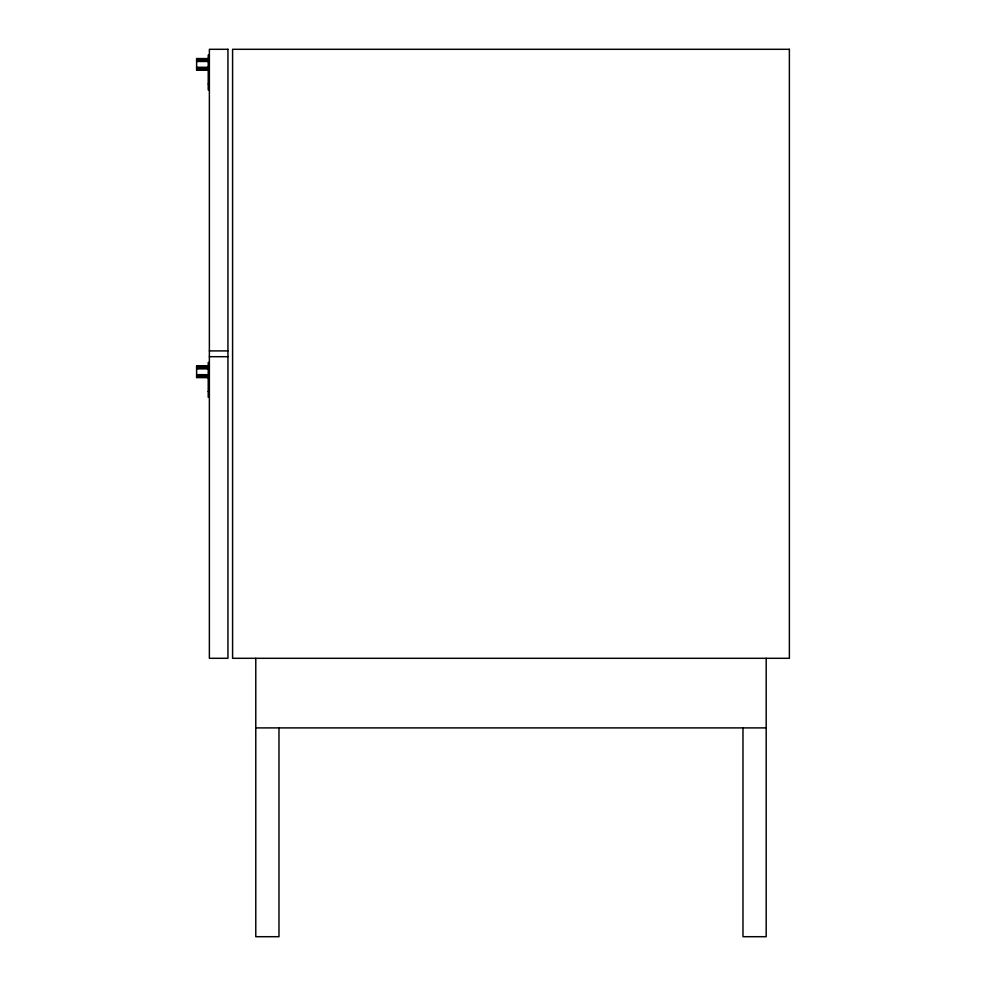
<?xml version="1.0" encoding="UTF-8"?>
<svg xmlns="http://www.w3.org/2000/svg" width="986" height="986" viewBox="0 0 986 986"><rect width="100%" height="100%" fill="white"/><g stroke="black" fill="none" stroke-linecap="round" stroke-linejoin="round"><path stroke-width="1.48" d="M209.377 55.105L208.219 55.105L208.219 89.899L209.377 89.899M208.219 58.581L196.621 58.581L196.621 70.179L208.219 70.179M196.621 58.679L208.219 58.803M196.621 58.963L208.219 58.963M196.621 59.185L208.219 59.185M196.621 59.431L208.219 59.431M196.621 59.715L208.219 59.715M196.621 60.035L208.219 60.035M196.621 60.368L208.219 60.368M196.621 60.725L208.219 60.725M208.219 60.898L209.377 60.898M196.621 61.477L208.219 61.477M196.621 67.282L208.219 67.282M196.621 68.034L208.219 68.034M196.621 68.391L208.219 68.391M196.621 68.724L208.219 68.724M196.621 69.045L208.219 69.045M196.621 69.328L208.219 69.328M196.621 69.575L208.219 69.575M196.621 69.796L208.219 69.796M196.621 70.08L208.219 69.957M208.219 84.106L209.377 84.106M209.377 350.905L227.939 350.905M209.377 356.698L227.939 356.698M209.377 362.503L208.219 362.503L208.219 397.296L209.377 397.296M208.219 366.077L196.621 366.077L196.621 377.576M196.621 366.2L208.219 366.2M196.621 366.373L208.219 366.373M196.621 366.582L208.219 366.582M196.621 366.829L208.219 366.829M196.621 367.112L208.219 367.112M196.621 367.433L208.219 367.433M196.621 367.766L208.219 367.766M196.621 368.135L208.219 368.135M208.219 368.296L209.377 368.296M196.621 368.875L208.219 368.875M196.621 374.68L208.219 374.68M196.621 375.432L208.219 375.432M196.621 375.789L208.219 375.789M196.621 376.134L208.219 376.134M196.621 376.442L208.219 376.442M196.621 376.726L208.219 376.726M196.621 376.985L208.219 376.985M196.621 377.194L208.219 377.194M196.621 377.355L208.219 377.355M196.621 377.478L208.219 377.576M208.219 391.504L209.377 391.504M255.781 727.902L766.184 727.902M766.184 658.303L766.184 936.7L742.976 936.7L742.976 727.902M278.976 727.902L278.976 936.7L255.781 936.7L255.781 658.303M227.939 49.3L209.377 49.3L209.377 658.303L227.939 658.303L227.939 49.3M789.379 49.3L232.585 49.3L232.585 658.303L789.379 658.303L789.379 49.3"/></g></svg>
